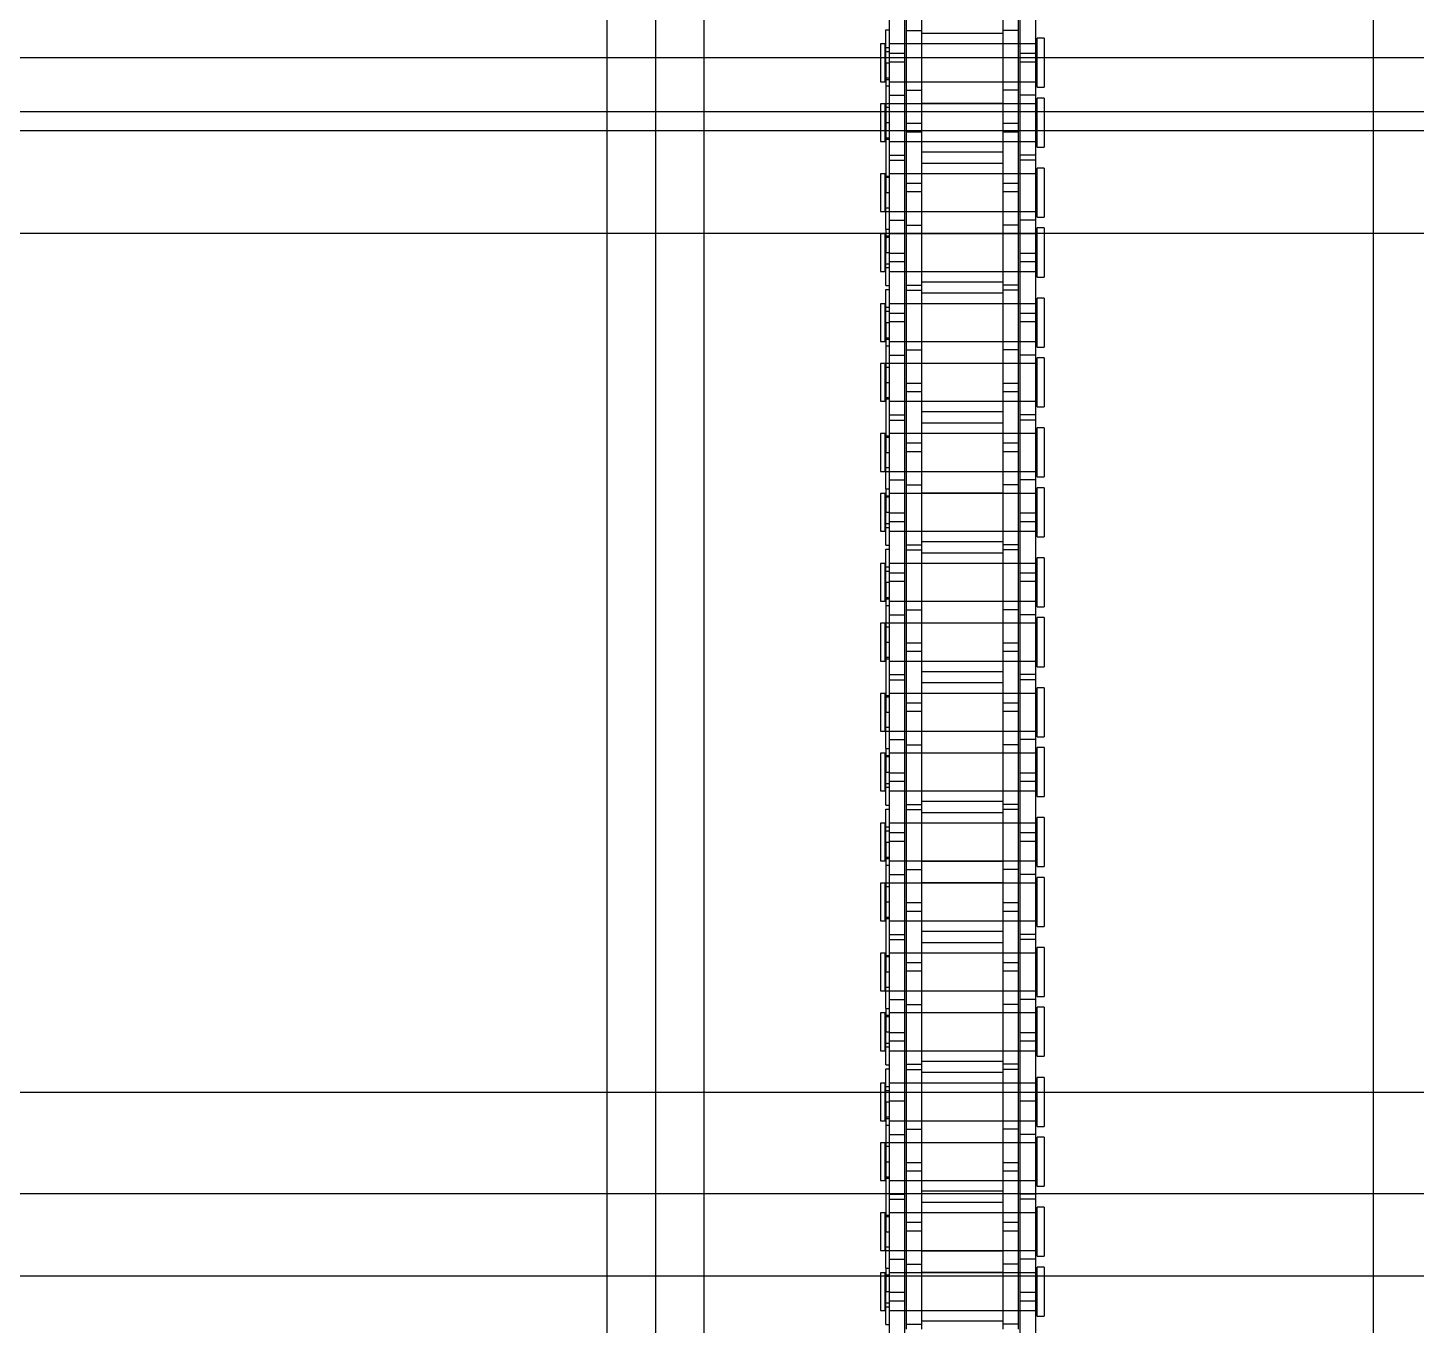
# Model space of a CAD drawing. Header units: metres. Extents: x 0 to 63075, y 0 to 44550.
# Drawn here: x 14043.9 to 14179.8, y 28153 to 28279.9 of the extents above; entities that cross this region are included whole.
import ezdxf

# ---------------------------------------------------------------- set-up
doc = ezdxf.new("R2010")
doc.units = ezdxf.units.M
doc.header["$LTSCALE"] = 75
doc.linetypes.add('HIDDEN2', pattern=[4.7625, 3.175, -1.5875])
for name, color, linetype in [('SDM', 7, 'Continuous'), ('SL1', 8, 'Continuous'), ('SL4', 4, 'Continuous'), ('ST1', 7, 'HIDDEN2')]:
    doc.layers.add(name, color=color, linetype=linetype)

# ---------------------------------------------------------------- blocks, each defined once
blk = doc.blocks.new('A$Cf5d57027')
at = {"layer": 'SL1'}
for p, q in [((7497.34, 5774.15), (3160.35, 5774.14)), ((7497.34, 5768.86), (3160.35, 5768.85)), ((7497.34, 5767), (3160.35, 5767)), ((4732.49, 5757), (6233.91, 5757)), ((3149.62, 5673), (6247.97, 5673)), ((4895.31, 5673), (6432.38, 5673)), ((8187.35, 5663.05), (2887.35, 5663.05)), ((8187.35, 5663.05), (2887.35, 5663.05)), ((6233.91, 5655), (4732.49, 5655))]:
    blk.add_line(p, q, dxfattribs=at)
blk = doc.blocks.new('A$Ca53c419a')
at = {"layer": 'SL4'}
for p, q in [((2334.74, 495.77), (1009.76, 495.77)), ((1009.76, 486.24), (2334.74, 486.24)), ((1009.76, 420.77), (2334.74, 420.77))]:
    blk.add_line(p, q, dxfattribs=at)
at = {"layer": 'ST1'}
for p, q in [((2334.74, 491), (1009.76, 491)), ((1009.76, 486.24), (2334.74, 486.24)), ((1757.57, 469), (1753.88, 469)), ((1753.88, 469), (1753.88, 468.53)), ((1757.57, 468.53), (1757.57, 469)), ((1763.42, 469), (1759.73, 469)), ((1759.73, 469), (1759.73, 468.53)), ((1763.42, 468.53), (1763.42, 469)), ((1770.27, 469), (1766.58, 469)), ((1766.58, 469), (1766.58, 468.53)), ((1770.27, 468.53), (1770.27, 469)), ((1776.12, 469), (1772.43, 469)), ((1772.43, 469), (1772.43, 468.53)), ((1776.12, 468.53), (1776.12, 469)), ((1782.97, 469), (1779.28, 469)), ((1779.28, 469), (1779.28, 468.53)), ((1782.97, 468.53), (1782.97, 469)), ((1788.82, 469), (1785.13, 469)), ((1785.13, 469), (1785.13, 468.53)), ((1788.82, 468.53), (1788.82, 469)), ((1795.67, 469), (1791.98, 469)), ((1791.98, 469), (1791.98, 468.53)), ((1795.67, 468.53), (1795.67, 469)), ((1801.52, 469), (1797.83, 469)), ((1797.83, 469), (1797.83, 468.53)), ((1801.52, 468.53), (1801.52, 469)), ((1808.37, 469), (1804.68, 469)), ((1804.68, 469), (1804.68, 468.53)), ((1808.37, 468.53), (1808.37, 469)), ((1814.22, 469), (1810.53, 469)), ((1810.53, 469), (1810.53, 468.53)), ((1814.22, 468.53), (1814.22, 469)), ((1821.07, 469), (1817.38, 469)), ((1817.38, 469), (1817.38, 468.53)), ((1821.07, 468.53), (1821.07, 469)), ((1826.92, 469), (1823.23, 469)), ((1823.23, 469), (1823.23, 468.53)), ((1826.92, 468.53), (1826.92, 469)), ((1833.77, 469), (1830.08, 469)), ((1830.08, 469), (1830.08, 468.53)), ((1833.77, 468.53), (1833.77, 469)), ((1839.62, 469), (1835.93, 469)), ((1835.93, 469), (1835.93, 468.53)), ((1839.62, 468.53), (1839.62, 469)), ((1846.47, 469), (1842.78, 469)), ((1842.78, 469), (1842.78, 468.53)), ((1846.47, 468.53), (1846.47, 469)), ((1852.32, 469), (1848.63, 469)), ((1848.63, 469), (1848.63, 468.53)), ((1852.32, 468.53), (1852.32, 469)), ((1859.17, 469), (1855.48, 469)), ((1855.48, 469), (1855.48, 468.53)), ((1859.17, 468.53), (1859.17, 469)), ((1865.02, 469), (1861.33, 469)), ((1861.33, 469), (1861.33, 468.53)), ((1865.02, 468.53), (1865.02, 469)), ((1871.87, 469), (1868.18, 469)), ((1868.18, 469), (1868.18, 468.53)), ((1871.87, 468.53), (1871.87, 469)), ((1877.72, 469), (1874.03, 469)), ((1874.03, 469), (1874.03, 468.53)), ((1877.72, 468.53), (1877.72, 469)), ((1754.8, 468.16), (1745.7, 468.16)), ((1752.5, 468.49), (1752.5, 468.16)), ((1752.5, 468.49), (1755.73, 468.49)), ((1753.88, 468.53), (1757.57, 468.53)), ((1753.88, 468.16), (1753.88, 466.64)), ((1753.88, 468.16), (1753.88, 453.66)), ((1754.25, 468.53), (1754.25, 468.16)), ((1754.62, 468.49), (1754.62, 468.16)), ((1755.66, 468.16), (1754.8, 468.16)), ((1754.8, 466.64), (1754.8, 468.16)), ((1764.75, 468.16), (1755.66, 468.16)), ((1755.66, 468.16), (1755.66, 466.64)), ((1755.73, 468.49), (1755.73, 468.16)), ((1758.02, 468.49), (1755.73, 468.49)), ((1757.2, 468.16), (1757.2, 468.53)), ((1757.35, 468.49), (1757.35, 468.16)), ((1757.57, 466.64), (1757.57, 468.16)), ((1757.57, 453.66), (1757.57, 468.16)), ((1758.02, 468.49), (1761.58, 468.49)), ((1758.02, 468.49), (1758.02, 468.16)), ((1758.9, 468.16), (1758.9, 466.64)), ((1759.73, 468.53), (1763.42, 468.53)), ((1759.73, 468.49), (1759.73, 466.64)), ((1759.73, 468.16), (1759.73, 453.66)), ((1760.1, 468.53), (1760.1, 468.16)), ((1761.58, 468.49), (1761.58, 468.16)), ((1774.28, 468.49), (1761.58, 468.49)), ((1763.05, 468.16), (1763.05, 468.53)), ((1763.2, 468.49), (1763.2, 468.16)), ((1763.42, 466.64), (1763.42, 468.16)), ((1763.42, 453.66), (1763.42, 468.16)), ((1764.75, 468.16), (1764.75, 466.64)), ((1771.1, 468.16), (1764.75, 468.16)), ((1765.25, 468.16), (1765.25, 466.64)), ((1766.58, 468.53), (1770.27, 468.53)), ((1766.58, 468.16), (1766.58, 466.64)), ((1766.58, 468.16), (1766.58, 453.66)), ((1766.81, 468.49), (1766.81, 468.16)), ((1766.95, 468.53), (1766.95, 468.16)), ((1768.43, 468.49), (1768.43, 468.16)), ((1769.9, 468.16), (1769.9, 468.53)), ((1770.27, 466.64), (1770.27, 468.49)), ((1770.27, 453.66), (1770.27, 468.16)), ((1771.1, 468.16), (1771.1, 466.64)), ((1780.2, 468.16), (1771.1, 468.16)), ((1771.98, 468.16), (1771.98, 468.49)), ((1772.43, 468.53), (1776.12, 468.53)), ((1772.43, 468.16), (1772.43, 466.64)), ((1772.43, 468.16), (1772.43, 453.66)), ((1772.66, 468.49), (1772.66, 468.16)), ((1772.8, 468.53), (1772.8, 468.16)), ((1774.28, 468.49), (1774.28, 468.16)), ((1774.28, 468.49), (1777.51, 468.49)), ((1774.35, 466.64), (1774.35, 468.16)), ((1775.21, 468.16), (1775.21, 466.64)), ((1775.38, 468.49), (1775.38, 468.16)), ((1775.75, 468.16), (1775.75, 468.53)), ((1776.12, 466.64), (1776.12, 468.16)), ((1776.12, 453.66), (1776.12, 468.16)), ((1777.51, 468.49), (1777.51, 468.16)), ((1777.9, 468.49), (1777.9, 468.16)), ((1777.9, 468.49), (1781.13, 468.49)), ((1779.28, 468.53), (1782.97, 468.53)), ((1779.28, 468.16), (1779.28, 466.64)), ((1779.28, 468.16), (1779.28, 453.66)), ((1779.65, 468.53), (1779.65, 468.16)), ((1780.02, 468.49), (1780.02, 468.16)), ((1781.06, 468.16), (1780.2, 468.16)), ((1780.2, 466.64), (1780.2, 468.16)), ((1790.15, 468.16), (1781.06, 468.16)), ((1781.06, 468.16), (1781.06, 466.64)), ((1781.13, 468.49), (1781.13, 468.16)), ((1783.42, 468.49), (1781.13, 468.49)), ((1782.6, 468.16), (1782.6, 468.53)), ((1782.75, 468.49), (1782.75, 468.16)), ((1782.97, 466.64), (1782.97, 468.16)), ((1782.97, 453.66), (1782.97, 468.16)), ((1783.42, 468.49), (1786.98, 468.49)), ((1783.42, 468.49), (1783.42, 468.16)), ((1784.3, 468.16), (1784.3, 466.64)), ((1785.13, 468.53), (1788.82, 468.53)), ((1785.13, 468.49), (1785.13, 466.64)), ((1785.13, 468.16), (1785.13, 453.66)), ((1785.5, 468.53), (1785.5, 468.16)), ((1786.98, 468.49), (1786.98, 468.16)), ((1799.68, 468.49), (1786.98, 468.49)), ((1788.45, 468.16), (1788.45, 468.53)), ((1788.6, 468.49), (1788.6, 468.16)), ((1788.82, 466.64), (1788.82, 468.16)), ((1788.82, 453.66), (1788.82, 468.16)), ((1790.15, 468.16), (1790.15, 466.64)), ((1796.5, 468.16), (1790.15, 468.16)), ((1790.65, 468.16), (1790.65, 466.64)), ((1791.98, 468.53), (1795.67, 468.53)), ((1791.98, 468.16), (1791.98, 466.64)), ((1791.98, 468.16), (1791.98, 453.66)), ((1792.21, 468.49), (1792.21, 468.16)), ((1792.35, 468.53), (1792.35, 468.16)), ((1793.83, 468.49), (1793.83, 468.16)), ((1795.3, 468.16), (1795.3, 468.53)), ((1795.67, 466.64), (1795.67, 468.49)), ((1795.67, 453.66), (1795.67, 468.16)), ((1796.5, 468.16), (1796.5, 466.64)), ((1805.6, 468.16), (1796.5, 468.16)), ((1797.38, 468.16), (1797.38, 468.49)), ((1797.83, 468.53), (1801.52, 468.53)), ((1797.83, 468.16), (1797.83, 466.64)), ((1797.83, 468.16), (1797.83, 453.66)), ((1798.06, 468.49), (1798.06, 468.16)), ((1798.2, 468.53), (1798.2, 468.16)), ((1799.68, 468.49), (1799.68, 468.16)), ((1799.68, 468.49), (1802.91, 468.49)), ((1799.75, 466.64), (1799.75, 468.16)), ((1800.61, 468.16), (1800.61, 466.64)), ((1800.78, 468.49), (1800.78, 468.16)), ((1801.15, 468.16), (1801.15, 468.53)), ((1801.52, 466.64), (1801.52, 468.16)), ((1801.52, 453.66), (1801.52, 468.16)), ((1802.91, 468.49), (1802.91, 468.16)), ((1803.3, 468.49), (1803.3, 468.16)), ((1803.3, 468.49), (1806.53, 468.49)), ((1804.68, 468.53), (1808.37, 468.53)), ((1804.68, 468.16), (1804.68, 466.64)), ((1804.68, 468.16), (1804.68, 453.66)), ((1805.05, 468.53), (1805.05, 468.16)), ((1805.42, 468.49), (1805.42, 468.16)), ((1806.46, 468.16), (1805.6, 468.16)), ((1805.6, 466.64), (1805.6, 468.16)), ((1815.55, 468.16), (1806.46, 468.16)), ((1806.46, 468.16), (1806.46, 466.64)), ((1806.53, 468.49), (1806.53, 468.16)), ((1808.82, 468.49), (1806.53, 468.49)), ((1808, 468.16), (1808, 468.53)), ((1808.15, 468.49), (1808.15, 468.16)), ((1808.37, 466.64), (1808.37, 468.16)), ((1808.37, 453.66), (1808.37, 468.16)), ((1808.82, 468.49), (1812.38, 468.49)), ((1808.82, 468.49), (1808.82, 468.16)), ((1809.7, 468.16), (1809.7, 466.64)), ((1810.53, 468.53), (1814.22, 468.53)), ((1810.53, 468.49), (1810.53, 466.64)), ((1810.53, 468.16), (1810.53, 453.66)), ((1810.9, 468.53), (1810.9, 468.16)), ((1812.38, 468.49), (1812.38, 468.16)), ((1825.08, 468.49), (1812.38, 468.49)), ((1813.85, 468.16), (1813.85, 468.53)), ((1814, 468.49), (1814, 468.16)), ((1814.22, 466.64), (1814.22, 468.16)), ((1814.22, 453.66), (1814.22, 468.16)), ((1815.55, 468.16), (1815.55, 466.64)), ((1821.9, 468.16), (1815.55, 468.16)), ((1816.05, 468.16), (1816.05, 466.64)), ((1817.38, 468.53), (1821.07, 468.53)), ((1817.38, 468.16), (1817.38, 466.64)), ((1817.38, 468.16), (1817.38, 453.66)), ((1817.61, 468.49), (1817.61, 468.16)), ((1817.75, 468.53), (1817.75, 468.16)), ((1819.23, 468.49), (1819.23, 468.16)), ((1820.7, 468.16), (1820.7, 468.53)), ((1821.07, 466.64), (1821.07, 468.49)), ((1821.07, 453.66), (1821.07, 468.16)), ((1821.9, 468.16), (1821.9, 466.64)), ((1831, 468.16), (1821.9, 468.16)), ((1822.78, 468.16), (1822.78, 468.49)), ((1823.23, 468.53), (1826.92, 468.53)), ((1823.23, 468.16), (1823.23, 466.64)), ((1823.23, 468.16), (1823.23, 453.66)), ((1823.46, 468.49), (1823.46, 468.16)), ((1823.6, 468.53), (1823.6, 468.16)), ((1825.08, 468.49), (1825.08, 468.16)), ((1825.08, 468.49), (1828.31, 468.49)), ((1825.15, 466.64), (1825.15, 468.16)), ((1826.01, 468.16), (1826.01, 466.64)), ((1826.18, 468.49), (1826.18, 468.16)), ((1826.55, 468.16), (1826.55, 468.53)), ((1826.92, 466.64), (1826.92, 468.16)), ((1826.92, 453.66), (1826.92, 468.16)), ((1828.31, 468.49), (1828.31, 468.16)), ((1828.7, 468.49), (1828.7, 468.16)), ((1828.7, 468.49), (1831.93, 468.49)), ((1830.08, 468.53), (1833.77, 468.53)), ((1830.08, 468.16), (1830.08, 466.64)), ((1830.08, 468.16), (1830.08, 453.66)), ((1830.45, 468.53), (1830.45, 468.16)), ((1830.82, 468.49), (1830.82, 468.16)), ((1831.86, 468.16), (1831, 468.16)), ((1831, 466.64), (1831, 468.16)), ((1840.95, 468.16), (1831.86, 468.16)), ((1831.86, 468.16), (1831.86, 466.64)), ((1831.93, 468.49), (1831.93, 468.16)), ((1834.22, 468.49), (1831.93, 468.49)), ((1833.4, 468.16), (1833.4, 468.53)), ((1833.55, 468.49), (1833.55, 468.16)), ((1833.77, 466.64), (1833.77, 468.16)), ((1833.77, 453.66), (1833.77, 468.16)), ((1834.22, 468.49), (1837.78, 468.49)), ((1834.22, 468.49), (1834.22, 468.16)), ((1835.1, 468.16), (1835.1, 466.64)), ((1835.93, 468.53), (1839.62, 468.53)), ((1835.93, 468.49), (1835.93, 466.64)), ((1835.93, 468.16), (1835.93, 453.66)), ((1836.3, 468.53), (1836.3, 468.16)), ((1837.78, 468.49), (1837.78, 468.16)), ((1850.48, 468.49), (1837.78, 468.49)), ((1839.25, 468.16), (1839.25, 468.53)), ((1839.4, 468.49), (1839.4, 468.16)), ((1839.62, 466.64), (1839.62, 468.16)), ((1839.62, 453.66), (1839.62, 468.16)), ((1840.95, 468.16), (1840.95, 466.64)), ((1847.3, 468.16), (1840.95, 468.16)), ((1841.45, 468.16), (1841.45, 466.64)), ((1842.78, 468.53), (1846.47, 468.53)), ((1842.78, 468.16), (1842.78, 466.64)), ((1842.78, 468.16), (1842.78, 453.66)), ((1843.01, 468.49), (1843.01, 468.16)), ((1843.15, 468.53), (1843.15, 468.16)), ((1844.63, 468.49), (1844.63, 468.16)), ((1846.1, 468.16), (1846.1, 468.53)), ((1846.47, 466.64), (1846.47, 468.49)), ((1846.47, 453.66), (1846.47, 468.16)), ((1847.3, 468.16), (1847.3, 466.64)), ((1856.4, 468.16), (1847.3, 468.16)), ((1848.18, 468.16), (1848.18, 468.49)), ((1848.63, 468.53), (1852.32, 468.53)), ((1848.63, 468.16), (1848.63, 466.64)), ((1848.63, 468.16), (1848.63, 453.66)), ((1848.86, 468.49), (1848.86, 468.16)), ((1849, 468.53), (1849, 468.16)), ((1850.48, 468.49), (1850.48, 468.16)), ((1850.48, 468.49), (1853.71, 468.49)), ((1850.55, 466.64), (1850.55, 468.16)), ((1851.41, 468.16), (1851.41, 466.64)), ((1851.58, 468.49), (1851.58, 468.16)), ((1851.95, 468.16), (1851.95, 468.53)), ((1852.32, 466.64), (1852.32, 468.16)), ((1852.32, 453.66), (1852.32, 468.16)), ((1853.71, 468.49), (1853.71, 468.16)), ((1854.1, 468.49), (1854.1, 468.16)), ((1854.1, 468.49), (1857.33, 468.49)), ((1855.48, 468.53), (1859.17, 468.53)), ((1855.48, 468.16), (1855.48, 466.64)), ((1855.48, 468.16), (1855.48, 453.66)), ((1855.85, 468.53), (1855.85, 468.16)), ((1856.22, 468.49), (1856.22, 468.16)), ((1857.26, 468.16), (1856.4, 468.16)), ((1856.4, 466.64), (1856.4, 468.16)), ((1866.35, 468.16), (1857.26, 468.16)), ((1857.26, 468.16), (1857.26, 466.64)), ((1857.33, 468.49), (1857.33, 468.16)), ((1859.62, 468.49), (1857.33, 468.49)), ((1858.8, 468.16), (1858.8, 468.53)), ((1858.95, 468.49), (1858.95, 468.16)), ((1859.17, 466.64), (1859.17, 468.16)), ((1859.17, 453.66), (1859.17, 468.16)), ((1859.62, 468.49), (1863.18, 468.49)), ((1859.62, 468.49), (1859.62, 468.16)), ((1860.5, 468.16), (1860.5, 466.64)), ((1861.33, 468.53), (1865.02, 468.53)), ((1861.33, 468.49), (1861.33, 466.64)), ((1861.33, 468.16), (1861.33, 453.66)), ((1861.7, 468.53), (1861.7, 468.16)), ((1863.18, 468.49), (1863.18, 468.16)), ((1875.88, 468.49), (1863.18, 468.49)), ((1864.65, 468.16), (1864.65, 468.53)), ((1864.8, 468.49), (1864.8, 468.16)), ((1865.02, 466.64), (1865.02, 468.16)), ((1865.02, 453.66), (1865.02, 468.16)), ((1866.35, 468.16), (1866.35, 466.64)), ((1872.7, 468.16), (1866.35, 468.16)), ((1866.85, 468.16), (1866.85, 466.64)), ((1868.18, 468.53), (1871.87, 468.53)), ((1868.18, 468.16), (1868.18, 466.64)), ((1868.18, 468.16), (1868.18, 453.66)), ((1868.41, 468.49), (1868.41, 468.16)), ((1868.55, 468.53), (1868.55, 468.16)), ((1870.03, 468.49), (1870.03, 468.16)), ((1871.5, 468.16), (1871.5, 468.53)), ((1871.87, 466.64), (1871.87, 468.49)), ((1871.87, 453.66), (1871.87, 468.16)), ((1872.7, 468.16), (1872.7, 466.64)), ((1881.8, 468.16), (1872.7, 468.16)), ((1873.58, 468.16), (1873.58, 468.49)), ((1874.03, 468.53), (1877.72, 468.53)), ((1874.03, 468.16), (1874.03, 466.64)), ((1874.03, 468.16), (1874.03, 453.66)), ((1874.26, 468.49), (1874.26, 468.16)), ((1874.4, 468.53), (1874.4, 468.16)), ((1875.88, 468.49), (1875.88, 468.16)), ((1875.88, 468.49), (1879.11, 468.49)), ((1875.95, 466.64), (1875.95, 468.16)), ((1876.81, 468.16), (1876.81, 466.64)), ((1876.98, 468.49), (1876.98, 468.16)), ((1877.35, 468.16), (1877.35, 468.53)), ((1877.72, 466.64), (1877.72, 468.16)), ((1877.72, 453.66), (1877.72, 468.16)), ((1879.11, 468.49), (1879.11, 468.16)), ((1754.8, 466.64), (1745.7, 466.64)), ((1758.4, 466.49), (1752.05, 466.49)), ((1752.55, 466.49), (1752.55, 464.97)), ((1753.88, 466.49), (1753.88, 464.97)), ((1755.66, 466.64), (1754.8, 466.64)), ((1764.75, 466.64), (1755.66, 466.64)), ((1757.57, 464.97), (1757.57, 466.49)), ((1758.4, 466.49), (1758.4, 464.97)), ((1767.5, 466.49), (1758.4, 466.49)), ((1759.73, 466.49), (1759.73, 464.97)), ((1761.65, 464.97), (1761.65, 466.49)), ((1762.51, 466.49), (1762.51, 464.97)), ((1763.42, 464.97), (1763.42, 466.49)), ((1771.1, 466.64), (1764.75, 466.64)), ((1766.58, 466.49), (1766.58, 464.97)), ((1768.36, 466.49), (1767.5, 466.49)), ((1767.5, 464.97), (1767.5, 466.49)), ((1777.45, 466.49), (1768.36, 466.49)), ((1768.36, 466.49), (1768.36, 464.97)), ((1770.27, 464.97), (1770.27, 466.49)), ((1780.2, 466.64), (1771.1, 466.64)), ((1771.6, 466.49), (1771.6, 464.97)), ((1772.43, 466.49), (1772.43, 464.97)), ((1776.12, 464.97), (1776.12, 466.49)), ((1777.45, 466.49), (1777.45, 464.97)), ((1783.8, 466.49), (1777.45, 466.49)), ((1777.95, 466.49), (1777.95, 464.97)), ((1779.28, 466.49), (1779.28, 464.97)), ((1781.06, 466.64), (1780.2, 466.64)), ((1790.15, 466.64), (1781.06, 466.64)), ((1782.97, 464.97), (1782.97, 466.49)), ((1783.8, 466.49), (1783.8, 464.97)), ((1792.9, 466.49), (1783.8, 466.49)), ((1785.13, 466.49), (1785.13, 464.97)), ((1787.05, 464.97), (1787.05, 466.49)), ((1787.91, 466.49), (1787.91, 464.97)), ((1788.82, 464.97), (1788.82, 466.49)), ((1796.5, 466.64), (1790.15, 466.64)), ((1791.98, 466.49), (1791.98, 464.97)), ((1793.76, 466.49), (1792.9, 466.49)), ((1792.9, 464.97), (1792.9, 466.49)), ((1802.85, 466.49), (1793.76, 466.49)), ((1793.76, 466.49), (1793.76, 464.97)), ((1795.67, 464.97), (1795.67, 466.49)), ((1805.6, 466.64), (1796.5, 466.64)), ((1797, 466.49), (1797, 464.97)), ((1797.83, 466.49), (1797.83, 464.97)), ((1801.52, 464.97), (1801.52, 466.49)), ((1802.85, 466.49), (1802.85, 464.97)), ((1809.2, 466.49), (1802.85, 466.49)), ((1803.35, 466.49), (1803.35, 464.97)), ((1804.68, 466.49), (1804.68, 464.97)), ((1806.46, 466.64), (1805.6, 466.64)), ((1815.55, 466.64), (1806.46, 466.64)), ((1808.37, 464.97), (1808.37, 466.49)), ((1809.2, 466.49), (1809.2, 464.97)), ((1818.3, 466.49), (1809.2, 466.49)), ((1810.53, 466.49), (1810.53, 464.97)), ((1812.45, 464.97), (1812.45, 466.49)), ((1813.31, 466.49), (1813.31, 464.97)), ((1814.22, 464.97), (1814.22, 466.49)), ((1821.9, 466.64), (1815.55, 466.64)), ((1817.38, 466.49), (1817.38, 464.97)), ((1819.16, 466.49), (1818.3, 466.49)), ((1818.3, 464.97), (1818.3, 466.49)), ((1828.25, 466.49), (1819.16, 466.49)), ((1819.16, 466.49), (1819.16, 464.97)), ((1821.07, 464.97), (1821.07, 466.49)), ((1831, 466.64), (1821.9, 466.64)), ((1822.4, 466.49), (1822.4, 464.97)), ((1823.23, 466.49), (1823.23, 464.97)), ((1826.92, 464.97), (1826.92, 466.49)), ((1828.25, 466.49), (1828.25, 464.97)), ((1834.6, 466.49), (1828.25, 466.49)), ((1828.75, 466.49), (1828.75, 464.97)), ((1830.08, 466.49), (1830.08, 464.97)), ((1831.86, 466.64), (1831, 466.64)), ((1840.95, 466.64), (1831.86, 466.64)), ((1833.77, 464.97), (1833.77, 466.49)), ((1834.6, 466.49), (1834.6, 464.97)), ((1843.7, 466.49), (1834.6, 466.49)), ((1835.93, 466.49), (1835.93, 464.97)), ((1837.85, 464.97), (1837.85, 466.49)), ((1838.71, 466.49), (1838.71, 464.97)), ((1839.62, 464.97), (1839.62, 466.49)), ((1847.3, 466.64), (1840.95, 466.64)), ((1842.78, 466.49), (1842.78, 464.97)), ((1844.56, 466.49), (1843.7, 466.49)), ((1843.7, 464.97), (1843.7, 466.49)), ((1853.65, 466.49), (1844.56, 466.49)), ((1844.56, 466.49), (1844.56, 464.97)), ((1846.47, 464.97), (1846.47, 466.49)), ((1856.4, 466.64), (1847.3, 466.64)), ((1847.8, 466.49), (1847.8, 464.97)), ((1848.63, 466.49), (1848.63, 464.97)), ((1852.32, 464.97), (1852.32, 466.49)), ((1853.65, 466.49), (1853.65, 464.97)), ((1860, 466.49), (1853.65, 466.49)), ((1854.15, 466.49), (1854.15, 464.97)), ((1855.48, 466.49), (1855.48, 464.97)), ((1857.26, 466.64), (1856.4, 466.64)), ((1866.35, 466.64), (1857.26, 466.64)), ((1859.17, 464.97), (1859.17, 466.49)), ((1860, 466.49), (1860, 464.97)), ((1869.1, 466.49), (1860, 466.49)), ((1861.33, 466.49), (1861.33, 464.97)), ((1863.25, 464.97), (1863.25, 466.49)), ((1864.11, 466.49), (1864.11, 464.97)), ((1865.02, 464.97), (1865.02, 466.49)), ((1872.7, 466.64), (1866.35, 466.64)), ((1868.18, 466.49), (1868.18, 464.97)), ((1869.96, 466.49), (1869.1, 466.49)), ((1869.1, 464.97), (1869.1, 466.49)), ((1879.05, 466.49), (1869.96, 466.49)), ((1869.96, 466.49), (1869.96, 464.97)), ((1871.87, 464.97), (1871.87, 466.49)), ((1881.8, 466.64), (1872.7, 466.64)), ((1873.2, 466.49), (1873.2, 464.97)), ((1874.03, 466.49), (1874.03, 464.97)), ((1877.72, 464.97), (1877.72, 466.49)), ((1879.05, 466.49), (1879.05, 464.97)), ((1885.4, 466.49), (1879.05, 466.49)), ((1758.4, 464.97), (1752.05, 464.97)), ((1752.84, 457.04), (1752.84, 464.97)), ((1753.88, 464.97), (1753.88, 457.04)), ((1757.57, 457.04), (1757.57, 464.97)), ((1757.62, 464.97), (1757.62, 457.04)), ((1767.5, 464.97), (1758.4, 464.97)), ((1759.69, 457.04), (1759.69, 464.97)), ((1759.73, 464.97), (1759.73, 457.04)), ((1763.42, 457.04), (1763.42, 464.97)), ((1764.47, 464.97), (1764.47, 457.04)), ((1765.54, 457.04), (1765.54, 464.97)), ((1766.58, 464.97), (1766.58, 457.04)), ((1768.36, 464.97), (1767.5, 464.97)), ((1777.45, 464.97), (1768.36, 464.97)), ((1770.27, 457.04), (1770.27, 464.97)), ((1770.32, 464.97), (1770.32, 457.04)), ((1772.39, 457.04), (1772.39, 464.97)), ((1772.43, 464.97), (1772.43, 457.04)), ((1776.12, 457.04), (1776.12, 464.97)), ((1777.17, 464.97), (1777.17, 457.04)), ((1783.8, 464.97), (1777.45, 464.97)), ((1778.24, 457.04), (1778.24, 464.97)), ((1779.28, 464.97), (1779.28, 457.04)), ((1782.97, 457.04), (1782.97, 464.97)), ((1783.02, 464.97), (1783.02, 457.04)), ((1792.9, 464.97), (1783.8, 464.97)), ((1785.09, 457.04), (1785.09, 464.97)), ((1785.13, 464.97), (1785.13, 457.04)), ((1788.82, 457.04), (1788.82, 464.97)), ((1789.87, 464.97), (1789.87, 457.04)), ((1790.94, 457.04), (1790.94, 464.97)), ((1791.98, 464.97), (1791.98, 457.04)), ((1793.76, 464.97), (1792.9, 464.97)), ((1802.85, 464.97), (1793.76, 464.97)), ((1795.67, 457.04), (1795.67, 464.97)), ((1795.72, 464.97), (1795.72, 457.04)), ((1797.79, 457.04), (1797.79, 464.97)), ((1797.83, 464.97), (1797.83, 457.04)), ((1801.52, 457.04), (1801.52, 464.97)), ((1802.57, 464.97), (1802.57, 457.04)), ((1809.2, 464.97), (1802.85, 464.97)), ((1803.64, 457.04), (1803.64, 464.97)), ((1804.68, 464.97), (1804.68, 457.04)), ((1808.37, 457.04), (1808.37, 464.97)), ((1808.42, 464.97), (1808.42, 457.04)), ((1818.3, 464.97), (1809.2, 464.97)), ((1810.49, 457.04), (1810.49, 464.97)), ((1810.53, 464.97), (1810.53, 457.04)), ((1814.22, 457.04), (1814.22, 464.97)), ((1815.27, 464.97), (1815.27, 457.04)), ((1816.34, 457.04), (1816.34, 464.97)), ((1817.38, 464.97), (1817.38, 457.04)), ((1819.16, 464.97), (1818.3, 464.97)), ((1828.25, 464.97), (1819.16, 464.97)), ((1821.07, 457.04), (1821.07, 464.97)), ((1821.12, 464.97), (1821.12, 457.04)), ((1823.19, 457.04), (1823.19, 464.97)), ((1823.23, 464.97), (1823.23, 457.04)), ((1826.92, 457.04), (1826.92, 464.97)), ((1827.97, 464.97), (1827.97, 457.04)), ((1834.6, 464.97), (1828.25, 464.97)), ((1829.04, 457.04), (1829.04, 464.97)), ((1830.08, 464.97), (1830.08, 457.04)), ((1833.77, 457.04), (1833.77, 464.97)), ((1833.82, 464.97), (1833.82, 457.04)), ((1843.7, 464.97), (1834.6, 464.97)), ((1835.89, 457.04), (1835.89, 464.97)), ((1835.93, 464.97), (1835.93, 457.04)), ((1839.62, 457.04), (1839.62, 464.97)), ((1840.67, 464.97), (1840.67, 457.04)), ((1841.74, 457.04), (1841.74, 464.97)), ((1842.78, 464.97), (1842.78, 457.04)), ((1844.56, 464.97), (1843.7, 464.97)), ((1853.65, 464.97), (1844.56, 464.97)), ((1846.47, 457.04), (1846.47, 464.97)), ((1846.52, 464.97), (1846.52, 457.04)), ((1848.59, 457.04), (1848.59, 464.97)), ((1848.63, 464.97), (1848.63, 457.04)), ((1852.32, 457.04), (1852.32, 464.97)), ((1853.37, 464.97), (1853.37, 457.04)), ((1860, 464.97), (1853.65, 464.97)), ((1854.44, 457.04), (1854.44, 464.97)), ((1855.48, 464.97), (1855.48, 457.04)), ((1859.17, 457.04), (1859.17, 464.97)), ((1859.22, 464.97), (1859.22, 457.04)), ((1869.1, 464.97), (1860, 464.97)), ((1861.29, 457.04), (1861.29, 464.97)), ((1861.33, 464.97), (1861.33, 457.04)), ((1865.02, 457.04), (1865.02, 464.97)), ((1866.07, 464.97), (1866.07, 457.04)), ((1867.14, 457.04), (1867.14, 464.97)), ((1868.18, 464.97), (1868.18, 457.04)), ((1869.96, 464.97), (1869.1, 464.97)), ((1879.05, 464.97), (1869.96, 464.97)), ((1871.87, 457.04), (1871.87, 464.97)), ((1871.92, 464.97), (1871.92, 457.04)), ((1873.99, 457.04), (1873.99, 464.97)), ((1874.03, 464.97), (1874.03, 457.04)), ((1877.72, 457.04), (1877.72, 464.97)), ((1878.77, 464.97), (1878.77, 457.04)), ((1885.4, 464.97), (1879.05, 464.97)), ((1758.4, 457.04), (1752.05, 457.04)), ((1752.55, 455.52), (1752.55, 457.04)), ((1753.88, 457.04), (1753.88, 455.52)), ((1757.57, 455.52), (1757.57, 457.04)), ((1758.4, 455.52), (1758.4, 457.04)), ((1767.5, 457.04), (1758.4, 457.04)), ((1759.73, 457.04), (1759.73, 455.52)), ((1761.65, 455.52), (1761.65, 457.04)), ((1762.51, 457.04), (1762.51, 455.52)), ((1763.42, 455.52), (1763.42, 457.04)), ((1766.58, 457.04), (1766.58, 455.52)), ((1768.36, 457.04), (1767.5, 457.04)), ((1767.5, 455.52), (1767.5, 457.04)), ((1777.45, 457.04), (1768.36, 457.04)), ((1768.36, 457.04), (1768.36, 455.52)), ((1770.27, 455.52), (1770.27, 457.04)), ((1771.6, 455.52), (1771.6, 457.04)), ((1772.43, 457.04), (1772.43, 455.52)), ((1776.12, 455.52), (1776.12, 457.04)), ((1777.45, 455.52), (1777.45, 457.04)), ((1783.8, 457.04), (1777.45, 457.04)), ((1777.95, 455.52), (1777.95, 457.04)), ((1779.28, 457.04), (1779.28, 455.52)), ((1782.97, 455.52), (1782.97, 457.04)), ((1783.8, 455.52), (1783.8, 457.04)), ((1792.9, 457.04), (1783.8, 457.04)), ((1785.13, 457.04), (1785.13, 455.52)), ((1787.05, 455.52), (1787.05, 457.04)), ((1787.91, 457.04), (1787.91, 455.52)), ((1788.82, 455.52), (1788.82, 457.04)), ((1791.98, 457.04), (1791.98, 455.52)), ((1793.76, 457.04), (1792.9, 457.04)), ((1792.9, 455.52), (1792.9, 457.04)), ((1802.85, 457.04), (1793.76, 457.04)), ((1793.76, 457.04), (1793.76, 455.52)), ((1795.67, 455.52), (1795.67, 457.04)), ((1797, 455.52), (1797, 457.04)), ((1797.83, 457.04), (1797.83, 455.52)), ((1801.52, 455.52), (1801.52, 457.04)), ((1802.85, 455.52), (1802.85, 457.04)), ((1809.2, 457.04), (1802.85, 457.04)), ((1803.35, 455.52), (1803.35, 457.04)), ((1804.68, 457.04), (1804.68, 455.52)), ((1808.37, 455.52), (1808.37, 457.04)), ((1809.2, 455.52), (1809.2, 457.04)), ((1818.3, 457.04), (1809.2, 457.04)), ((1810.53, 457.04), (1810.53, 455.52)), ((1812.45, 455.52), (1812.45, 457.04)), ((1813.31, 457.04), (1813.31, 455.52)), ((1814.22, 455.52), (1814.22, 457.04)), ((1817.38, 457.04), (1817.38, 455.52)), ((1819.16, 457.04), (1818.3, 457.04)), ((1818.3, 455.52), (1818.3, 457.04)), ((1828.25, 457.04), (1819.16, 457.04)), ((1819.16, 457.04), (1819.16, 455.52)), ((1821.07, 455.52), (1821.07, 457.04)), ((1822.4, 455.52), (1822.4, 457.04)), ((1823.23, 457.04), (1823.23, 455.52)), ((1826.92, 455.52), (1826.92, 457.04)), ((1828.25, 455.52), (1828.25, 457.04)), ((1834.6, 457.04), (1828.25, 457.04)), ((1828.75, 455.52), (1828.75, 457.04)), ((1830.08, 457.04), (1830.08, 455.52)), ((1833.77, 455.52), (1833.77, 457.04)), ((1834.6, 455.52), (1834.6, 457.04)), ((1843.7, 457.04), (1834.6, 457.04)), ((1835.93, 457.04), (1835.93, 455.52)), ((1837.85, 455.52), (1837.85, 457.04)), ((1838.71, 457.04), (1838.71, 455.52)), ((1839.62, 455.52), (1839.62, 457.04)), ((1842.78, 457.04), (1842.78, 455.52)), ((1844.56, 457.04), (1843.7, 457.04)), ((1843.7, 455.52), (1843.7, 457.04)), ((1853.65, 457.04), (1844.56, 457.04)), ((1844.56, 457.04), (1844.56, 455.52)), ((1846.47, 455.52), (1846.47, 457.04)), ((1847.8, 455.52), (1847.8, 457.04)), ((1848.63, 457.04), (1848.63, 455.52)), ((1852.32, 455.52), (1852.32, 457.04)), ((1853.65, 455.52), (1853.65, 457.04)), ((1860, 457.04), (1853.65, 457.04)), ((1854.15, 455.52), (1854.15, 457.04)), ((1855.48, 457.04), (1855.48, 455.52)), ((1859.17, 455.52), (1859.17, 457.04)), ((1860, 455.52), (1860, 457.04)), ((1869.1, 457.04), (1860, 457.04)), ((1861.33, 457.04), (1861.33, 455.52)), ((1863.25, 455.52), (1863.25, 457.04)), ((1864.11, 457.04), (1864.11, 455.52)), ((1865.02, 455.52), (1865.02, 457.04)), ((1868.18, 457.04), (1868.18, 455.52)), ((1869.96, 457.04), (1869.1, 457.04)), ((1869.1, 455.52), (1869.1, 457.04)), ((1879.05, 457.04), (1869.96, 457.04)), ((1869.96, 457.04), (1869.96, 455.52)), ((1871.87, 455.52), (1871.87, 457.04)), ((1873.2, 455.52), (1873.2, 457.04)), ((1874.03, 457.04), (1874.03, 455.52)), ((1877.72, 455.52), (1877.72, 457.04)), ((1879.05, 455.52), (1879.05, 457.04)), ((1885.4, 457.04), (1879.05, 457.04)), ((1754.8, 455.36), (1745.7, 455.36)), ((1758.4, 455.52), (1752.05, 455.52)), ((1753.88, 455.36), (1753.88, 453.84)), ((1755.66, 455.36), (1754.8, 455.36)), ((1754.8, 453.84), (1754.8, 455.36)), ((1764.75, 455.36), (1755.66, 455.36)), ((1755.66, 455.36), (1755.66, 453.84)), ((1757.57, 453.84), (1757.57, 455.36)), ((1767.5, 455.52), (1758.4, 455.52)), ((1758.9, 453.84), (1758.9, 455.36)), ((1759.73, 455.36), (1759.73, 453.84)), ((1763.42, 453.84), (1763.42, 455.36)), ((1764.75, 453.84), (1764.75, 455.36)), ((1771.1, 455.36), (1764.75, 455.36)), ((1765.25, 453.84), (1765.25, 455.36)), ((1766.58, 455.36), (1766.58, 453.84)), ((1768.36, 455.52), (1767.5, 455.52)), ((1777.45, 455.52), (1768.36, 455.52)), ((1770.27, 453.84), (1770.27, 455.36)), ((1771.1, 453.84), (1771.1, 455.36)), ((1780.2, 455.36), (1771.1, 455.36)), ((1772.43, 455.36), (1772.43, 453.84)), ((1774.35, 453.84), (1774.35, 455.36)), ((1775.21, 455.36), (1775.21, 453.84)), ((1776.12, 453.84), (1776.12, 455.36)), ((1783.8, 455.52), (1777.45, 455.52)), ((1779.28, 455.36), (1779.28, 453.84)), ((1781.06, 455.36), (1780.2, 455.36)), ((1780.2, 453.84), (1780.2, 455.36)), ((1790.15, 455.36), (1781.06, 455.36)), ((1781.06, 455.36), (1781.06, 453.84)), ((1782.97, 453.84), (1782.97, 455.36)), ((1792.9, 455.52), (1783.8, 455.52)), ((1784.3, 453.84), (1784.3, 455.36)), ((1785.13, 455.36), (1785.13, 453.84)), ((1788.82, 453.84), (1788.82, 455.36)), ((1790.15, 453.84), (1790.15, 455.36)), ((1796.5, 455.36), (1790.15, 455.36)), ((1790.65, 453.84), (1790.65, 455.36)), ((1791.98, 455.36), (1791.98, 453.84)), ((1793.76, 455.52), (1792.9, 455.52)), ((1802.85, 455.52), (1793.76, 455.52)), ((1795.67, 453.84), (1795.67, 455.36)), ((1796.5, 453.84), (1796.5, 455.36)), ((1805.6, 455.36), (1796.5, 455.36)), ((1797.83, 455.36), (1797.83, 453.84)), ((1799.75, 453.84), (1799.75, 455.36)), ((1800.61, 455.36), (1800.61, 453.84)), ((1801.52, 453.84), (1801.52, 455.36)), ((1809.2, 455.52), (1802.85, 455.52)), ((1804.68, 455.36), (1804.68, 453.84)), ((1806.46, 455.36), (1805.6, 455.36)), ((1805.6, 453.84), (1805.6, 455.36)), ((1815.55, 455.36), (1806.46, 455.36)), ((1806.46, 455.36), (1806.46, 453.84)), ((1808.37, 453.84), (1808.37, 455.36)), ((1818.3, 455.52), (1809.2, 455.52)), ((1809.7, 453.84), (1809.7, 455.36)), ((1810.53, 455.36), (1810.53, 453.84)), ((1814.22, 453.84), (1814.22, 455.36)), ((1815.55, 453.84), (1815.55, 455.36)), ((1821.9, 455.36), (1815.55, 455.36)), ((1816.05, 453.84), (1816.05, 455.36)), ((1817.38, 455.36), (1817.38, 453.84)), ((1819.16, 455.52), (1818.3, 455.52)), ((1828.25, 455.52), (1819.16, 455.52)), ((1821.07, 453.84), (1821.07, 455.36)), ((1821.9, 453.84), (1821.9, 455.36)), ((1831, 455.36), (1821.9, 455.36)), ((1823.23, 455.36), (1823.23, 453.84)), ((1825.15, 453.84), (1825.15, 455.36)), ((1826.01, 455.36), (1826.01, 453.84)), ((1826.92, 453.84), (1826.92, 455.36)), ((1834.6, 455.52), (1828.25, 455.52)), ((1830.08, 455.36), (1830.08, 453.84)), ((1831.86, 455.36), (1831, 455.36)), ((1831, 453.84), (1831, 455.36)), ((1840.95, 455.36), (1831.86, 455.36)), ((1831.86, 455.36), (1831.86, 453.84)), ((1833.77, 453.84), (1833.77, 455.36)), ((1843.7, 455.52), (1834.6, 455.52)), ((1835.1, 453.84), (1835.1, 455.36)), ((1835.93, 455.36), (1835.93, 453.84)), ((1839.62, 453.84), (1839.62, 455.36)), ((1840.95, 453.84), (1840.95, 455.36)), ((1847.3, 455.36), (1840.95, 455.36)), ((1841.45, 453.84), (1841.45, 455.36)), ((1842.78, 455.36), (1842.78, 453.84)), ((1844.56, 455.52), (1843.7, 455.52)), ((1853.65, 455.52), (1844.56, 455.52)), ((1846.47, 453.84), (1846.47, 455.36)), ((1847.3, 453.84), (1847.3, 455.36)), ((1856.4, 455.36), (1847.3, 455.36)), ((1848.63, 455.36), (1848.63, 453.84)), ((1850.55, 453.84), (1850.55, 455.36)), ((1851.41, 455.36), (1851.41, 453.84)), ((1852.32, 453.84), (1852.32, 455.36)), ((1860, 455.52), (1853.65, 455.52)), ((1855.48, 455.36), (1855.48, 453.84)), ((1857.26, 455.36), (1856.4, 455.36)), ((1856.4, 453.84), (1856.4, 455.36)), ((1866.35, 455.36), (1857.26, 455.36)), ((1857.26, 455.36), (1857.26, 453.84)), ((1859.17, 453.84), (1859.17, 455.36)), ((1869.1, 455.52), (1860, 455.52)), ((1860.5, 453.84), (1860.5, 455.36)), ((1861.33, 455.36), (1861.33, 453.84)), ((1865.02, 453.84), (1865.02, 455.36)), ((1866.35, 453.84), (1866.35, 455.36)), ((1872.7, 455.36), (1866.35, 455.36)), ((1866.85, 453.84), (1866.85, 455.36)), ((1868.18, 455.36), (1868.18, 453.84)), ((1869.96, 455.52), (1869.1, 455.52)), ((1879.05, 455.52), (1869.96, 455.52)), ((1871.87, 453.84), (1871.87, 455.36)), ((1872.7, 453.84), (1872.7, 455.36)), ((1881.8, 455.36), (1872.7, 455.36)), ((1874.03, 455.36), (1874.03, 453.84)), ((1875.95, 453.84), (1875.95, 455.36)), ((1876.81, 455.36), (1876.81, 453.84)), ((1877.72, 453.84), (1877.72, 455.36)), ((1885.4, 455.52), (1879.05, 455.52)), ((1754.8, 453.84), (1745.7, 453.84)), ((1755.66, 453.84), (1754.8, 453.84)), ((1764.75, 453.84), (1755.66, 453.84)), ((1771.1, 453.84), (1764.75, 453.84)), ((1780.2, 453.84), (1771.1, 453.84)), ((1781.06, 453.84), (1780.2, 453.84)), ((1790.15, 453.84), (1781.06, 453.84)), ((1796.5, 453.84), (1790.15, 453.84)), ((1805.6, 453.84), (1796.5, 453.84)), ((1806.46, 453.84), (1805.6, 453.84)), ((1815.55, 453.84), (1806.46, 453.84)), ((1821.9, 453.84), (1815.55, 453.84)), ((1831, 453.84), (1821.9, 453.84)), ((1831.86, 453.84), (1831, 453.84)), ((1840.95, 453.84), (1831.86, 453.84)), ((1847.3, 453.84), (1840.95, 453.84)), ((1856.4, 453.84), (1847.3, 453.84)), ((1857.26, 453.84), (1856.4, 453.84)), ((1866.35, 453.84), (1857.26, 453.84)), ((1872.7, 453.84), (1866.35, 453.84)), ((1881.8, 453.84), (1872.7, 453.84)), ((1753.33, 453.66), (1758.13, 453.66)), ((1753.33, 453.66), (1753.33, 453)), ((1758.13, 453), (1753.33, 453)), ((1758.13, 453), (1758.13, 453.66)), ((1759.18, 453.66), (1763.97, 453.66)), ((1759.18, 453.66), (1759.18, 453)), ((1763.97, 453), (1759.18, 453)), ((1763.97, 453), (1763.97, 453.66)), ((1766.03, 453.66), (1770.83, 453.66)), ((1766.03, 453.66), (1766.03, 453)), ((1770.83, 453), (1766.03, 453)), ((1770.83, 453), (1770.83, 453.66)), ((1771.88, 453.66), (1776.67, 453.66)), ((1771.88, 453.66), (1771.88, 453)), ((1776.67, 453), (1771.88, 453)), ((1776.67, 453), (1776.67, 453.66)), ((1778.73, 453.66), (1783.53, 453.66)), ((1778.73, 453.66), (1778.73, 453)), ((1783.53, 453), (1778.73, 453)), ((1783.53, 453), (1783.53, 453.66)), ((1784.58, 453.66), (1789.37, 453.66)), ((1784.58, 453.66), (1784.58, 453)), ((1789.37, 453), (1784.58, 453)), ((1789.37, 453), (1789.37, 453.66)), ((1791.43, 453.66), (1796.23, 453.66)), ((1791.43, 453.66), (1791.43, 453)), ((1796.23, 453), (1791.43, 453)), ((1796.23, 453), (1796.23, 453.66)), ((1797.28, 453.66), (1802.07, 453.66)), ((1797.28, 453.66), (1797.28, 453)), ((1802.07, 453), (1797.28, 453)), ((1802.07, 453), (1802.07, 453.66)), ((1804.13, 453.66), (1808.93, 453.66)), ((1804.13, 453.66), (1804.13, 453)), ((1808.93, 453), (1804.13, 453)), ((1808.93, 453), (1808.93, 453.66)), ((1809.98, 453.66), (1814.77, 453.66)), ((1809.98, 453.66), (1809.98, 453)), ((1814.77, 453), (1809.98, 453)), ((1814.77, 453), (1814.77, 453.66)), ((1816.83, 453.66), (1821.63, 453.66)), ((1816.83, 453.66), (1816.83, 453)), ((1821.63, 453), (1816.83, 453)), ((1821.63, 453), (1821.63, 453.66)), ((1822.68, 453.66), (1827.47, 453.66)), ((1822.68, 453.66), (1822.68, 453)), ((1827.47, 453), (1822.68, 453)), ((1827.47, 453), (1827.47, 453.66)), ((1829.53, 453.66), (1834.33, 453.66)), ((1829.53, 453.66), (1829.53, 453)), ((1834.33, 453), (1829.53, 453)), ((1834.33, 453), (1834.33, 453.66)), ((1835.38, 453.66), (1840.17, 453.66)), ((1835.38, 453.66), (1835.38, 453)), ((1840.17, 453), (1835.38, 453)), ((1840.17, 453), (1840.17, 453.66)), ((1842.23, 453.66), (1847.03, 453.66)), ((1842.23, 453.66), (1842.23, 453)), ((1847.03, 453), (1842.23, 453)), ((1847.03, 453), (1847.03, 453.66)), ((1848.08, 453.66), (1852.87, 453.66)), ((1848.08, 453.66), (1848.08, 453)), ((1852.87, 453), (1848.08, 453)), ((1852.87, 453), (1852.87, 453.66)), ((1854.93, 453.66), (1859.73, 453.66)), ((1854.93, 453.66), (1854.93, 453)), ((1859.73, 453), (1854.93, 453)), ((1859.73, 453), (1859.73, 453.66)), ((1860.78, 453.66), (1865.57, 453.66)), ((1860.78, 453.66), (1860.78, 453)), ((1865.57, 453), (1860.78, 453)), ((1865.57, 453), (1865.57, 453.66)), ((1867.63, 453.66), (1872.43, 453.66)), ((1867.63, 453.66), (1867.63, 453)), ((1872.43, 453), (1867.63, 453)), ((1872.43, 453), (1872.43, 453.66)), ((1873.48, 453.66), (1878.27, 453.66)), ((1873.48, 453.66), (1873.48, 453)), ((1878.27, 453), (1873.48, 453)), ((1878.27, 453), (1878.27, 453.66))]:
    blk.add_line(p, q, dxfattribs=at)

msp = doc.modelspace()

# ---------------------------------------------------------------- block references
at = {"layer": 'SDM'}
msp.add_blockref('A$Cf5d57027', (8259.51, 22502.83), dxfattribs=at)
at = {"layer": 'SDM', "rotation": 90}
msp.add_blockref('A$Ca53c419a', (14596.36, 26400.6), dxfattribs=at)

doc.saveas('drawing.dxf')
